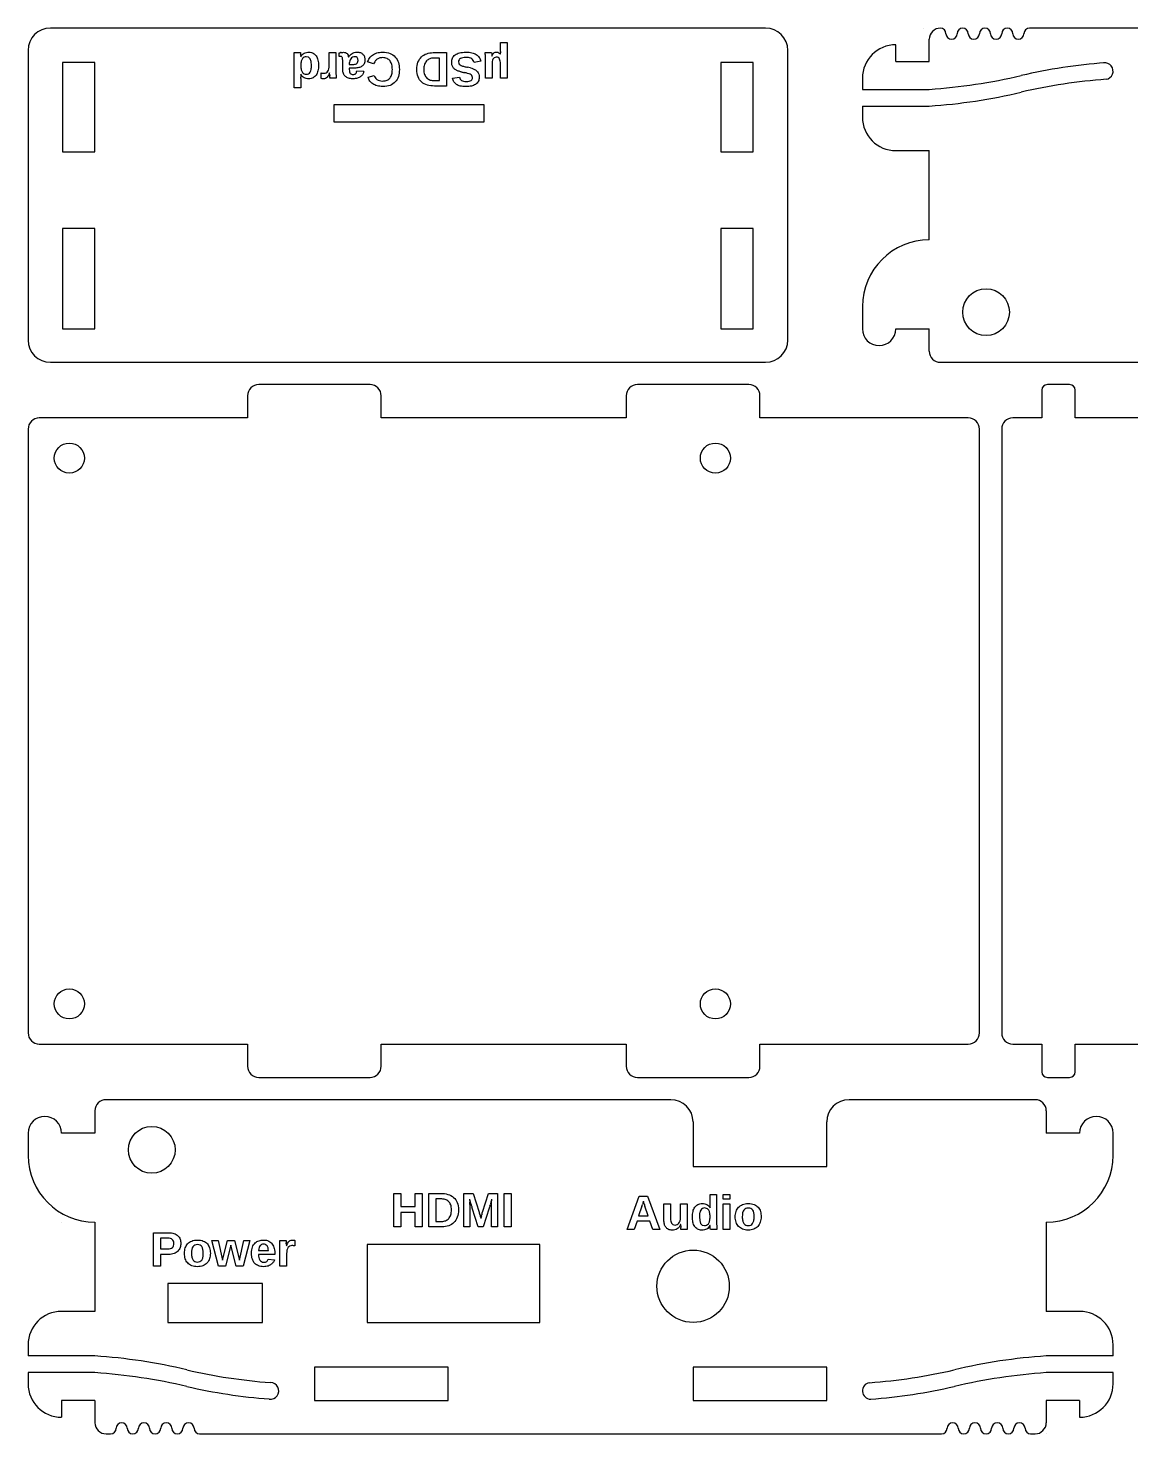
# Model space of a CAD drawing. Header units: millimetres. Extents: x 0 to 173, y 0 to 126.
# Drawn here: x 0 to 99, y 0 to 126.2 of the extents above; entities that cross this region are included whole.
import ezdxf

# ---------------------------------------------------------------- set-up
doc = ezdxf.new("R2010")
doc.units = ezdxf.units.MM
doc.layers.add('connector cutout', color=1, linetype='Continuous')
doc.layers.add('text', color=2, linetype='Continuous')

msp = doc.modelspace()

# ---------------------------------------------------------------- linework, layer by layer
at = {"lineweight": -3}
for p, q in [((66.2, 126.2), (2, 126.2)), ((80.4, 126.2), (80.4, 126.2)), ((80.9, 123.2), (80.9, 125.2)), ((157.3, 126.2), (89.9, 126.2)), ((0, 124.2), (0, 98.2)), ((68.2, 98.2), (68.2, 124.2)), ((77.9, 123.2), (77.9, 124.7)), ((6, 123.1), (3.1, 123.1)), ((3.1, 123.1), (3.1, 115.1)), ((6, 115.1), (6, 123.1)), ((65.1, 123.1), (62.2, 123.1)), ((62.2, 123.1), (62.2, 115.1)), ((65.1, 115.1), (65.1, 123.1)), ((77.9, 123.2), (80.9, 123.2)), ((74.9, 121.7), (74.9, 120.7)), ((74.9, 120.7), (80.9, 120.7)), ((74.9, 119.2), (80.9, 119.2)), ((74.9, 119.2), (74.9, 118.2)), ((3.1, 115.1), (6, 115.1)), ((62.2, 115.1), (65.1, 115.1)), ((77.9, 115.2), (80.9, 115.2)), ((80.9, 107.2), (80.9, 115.2)), ((6, 108.2), (3.1, 108.2)), ((3.1, 108.2), (3.1, 99.2)), ((6, 99.2), (6, 108.2)), ((65.1, 108.2), (62.2, 108.2)), ((62.2, 108.2), (62.2, 99.2)), ((65.1, 99.2), (65.1, 108.2)), ((74.9, 101.2), (74.9, 99.2)), ((3.1, 99.2), (6, 99.2)), ((62.2, 99.2), (65.1, 99.2)), ((77.9, 99.2), (77.9, 99.2)), ((77.9, 99.2), (80.9, 99.2)), ((80.9, 97.2), (80.9, 99.2)), ((2, 96.2), (66.2, 96.2)), ((81.9, 96.2), (132.6, 96.2)), ((30.7, 94.2), (20.7, 94.2)), ((64.7, 94.2), (54.7, 94.2)), ((19.7, 93.2), (19.7, 91.2)), ((31.7, 91.2), (31.7, 93.2)), ((53.7, 93.2), (53.7, 91.2)), ((65.7, 91.2), (65.7, 93.2)), ((19.7, 91.2), (1, 91.2)), ((53.7, 91.2), (31.7, 91.2)), ((84.4, 91.2), (65.7, 91.2)), ((91, 91.2), (88.4, 91.2)), ((141.1, 91.2), (94, 91.2)), ((0, 90.2), (0, 36)), ((85.4, 36), (85.4, 90.2)), ((87.4, 90.2), (87.4, 36)), ((1, 35), (19.7, 35)), ((19.7, 35), (19.7, 33)), ((31.7, 35), (53.7, 35)), ((31.7, 33), (31.7, 35)), ((53.7, 35), (53.7, 33)), ((65.7, 35), (84.4, 35)), ((65.7, 33), (65.7, 35)), ((88.4, 35), (91, 35)), ((94, 35), (141.1, 35)), ((20.7, 32), (30.7, 32)), ((54.7, 32), (64.7, 32)), ((57.7, 30), (7, 30)), ((90.4, 30), (73.7, 30)), ((6, 29), (6, 27)), ((59.7, 28), (59.7, 24)), ((71.7, 24), (71.7, 28)), ((91.4, 29), (91.4, 27)), ((0, 27), (0, 25)), ((3, 27), (3, 27)), ((6, 27), (3, 27)), ((94.4, 27), (91.4, 27)), ((94.4, 27), (94.4, 27)), ((97.4, 25), (97.4, 27)), ((59.7, 24), (71.7, 24)), ((3, 19), (3, 19)), ((6, 19), (6, 11)), ((91.4, 19), (91.4, 11)), ((6, 11), (3, 11)), ((94.4, 11), (91.4, 11)), ((0, 8), (0, 7)), ((97.4, 7), (97.4, 8)), ((6, 7), (0, 7)), ((97.4, 7), (91.4, 7)), ((6, 5.5), (0, 5.5)), ((0, 5.5), (0, 4.5)), ((37.7, 6), (25.7, 6)), ((25.7, 6), (25.7, 3)), ((37.7, 3), (37.7, 6)), ((71.7, 6), (59.7, 6)), ((59.7, 6), (59.7, 3)), ((71.7, 3), (71.7, 6)), ((97.4, 5.5), (91.4, 5.5)), ((97.4, 4.5), (97.4, 5.5)), ((3, 3), (3, 3)), ((3, 3), (3, 1.5)), ((6, 3), (3, 3)), ((6, 3), (6, 1)), ((25.7, 3), (37.7, 3)), ((59.7, 3), (71.7, 3)), ((94.4, 3), (91.4, 3)), ((91.4, 3), (91.4, 1)), ((94.4, 3), (94.4, 1.5)), ((7, 0), (7.4, 0)), ((15.4, 0), (82, 0)), ((90, 0), (90.4, 0)), ((91.4, 0), (91.4, 0))]:
    msp.add_line(p, q, dxfattribs=at)
for p, q in [((91, 93.7), (91, 91.2)), ((93.5, 94.2), (91.5, 94.2)), ((94, 91.2), (94, 93.7)), ((94, 91.2), (94, 91.2)), ((91, 35), (91, 32.5)), ((94, 35), (94, 35)), ((94, 32.5), (94, 35)), ((91.5, 32), (93.5, 32))]:
    msp.add_line(p, q)
for centre in [(86, 100.7), (11.1, 25.5)]:
    msp.add_circle(centre, 2.1)
for centre, radius, start, end in [((2, 124.2), 2, 90, 180), ((66.2, 124.2), 2, 0, 90), ((81.9, 125.2), 1, 90, 180), ((77.9, 121.7), 3, 90, 180), ((100.32, 73.21), 50, 94.1979, 102.9071), ((96.66, 122.34), 0.742, 278.5192, 98.5221), ((77.56, 170.59), 50, 273.8292, 283.4021), ((100.43, 71.74), 50, 94.1965, 103.0348), ((77.56, 169.09), 50, 273.8292, 283.4021), ((77.9, 118.2), 3, 180, 270), ((2, 98.2), 2, 180, 270), ((66.2, 98.2), 2, 270, 0), ((81.9, 97.2), 1, 180, 270), ((20.7, 93.2), 1, 90, 180), ((30.7, 93.2), 1, 0, 90), ((54.7, 93.2), 1, 90, 180), ((64.7, 93.2), 1, 0, 90), ((1, 90.2), 1, 90, 180), ((84.4, 90.2), 1, 0, 90), ((88.4, 90.2), 1, 90, 180), ((1, 36), 1, 180, 270), ((84.4, 36), 1, 270, 0), ((88.4, 36), 1, 180, 270), ((20.7, 33), 1, 180, 270), ((30.7, 33), 1, 270, 0), ((54.7, 33), 1, 180, 270), ((64.7, 33), 1, 270, 0), ((7, 29), 1, 90, 180), ((90.4, 29), 1, 0, 90), ((95.9, 27), 1.5, 0, 180), ((91.4, 25), 6, 270, 0), ((3, 8), 3, 90, 180), ((94.4, 8), 3, 0, 90), ((2.66, -42.89), 50, 76.5979, 86.1708), ((94.74, -42.89), 50, 93.8292, 103.4021), ((2.66, -44.39), 50, 76.5979, 86.1708), ((25.53, 54.46), 50, 256.9645, 265.6752), ((71.87, 54.46), 50, 274.1965, 283.0348), ((94.74, -44.39), 50, 93.8292, 103.4021), ((3, 4.5), 3, 180, 270), ((25.42, 52.99), 50, 257.0936, 265.6751), ((21.76, 3.86), 0.742, 261.3844, 90.0951), ((75.64, 3.86), 0.742, 98.5192, 270), ((71.98, 52.99), 50, 274.1979, 282.9071), ((94.4, 4.5), 3, 270, 0), ((7, 1), 1, 180, 270), ((90.4, 1), 1, 270, 0)]:
    msp.add_arc(centre, radius, start, end, dxfattribs=at)
for centre, radius, start, end in [((81.9, 125.7), 0.5, 0, 90), ((82.9, 125.7), 0.5, 180, 0), ((83.9, 125.7), 0.5, 0, 180), ((84.9, 125.7), 0.5, 180, 0), ((85.9, 125.7), 0.5, 0, 180), ((86.9, 125.7), 0.5, 180, 0), ((87.9, 125.7), 0.5, 0, 180), ((88.9, 125.7), 0.5, 180, 0), ((89.9, 125.7), 0.5, 90, 180), ((80.9, 101.2), 6, 90, 180), ((76.4, 99.2), 1.5, 180, 0), ((91.5, 93.7), 0.5, 90, 180), ((93.5, 93.7), 0.5, 0, 90), ((91.5, 32.5), 0.5, 180, 270), ((93.5, 32.5), 0.5, 270, 0), ((57.7, 28), 2, 0, 90), ((73.7, 28), 2, 90, 180), ((1.5, 27), 1.5, 0, 180), ((6, 25), 6, 180, 270), ((7.4, 0.5), 0.5, 270, 0), ((8.4, 0.5), 0.5, 0, 180), ((9.4, 0.5), 0.5, 180, 0), ((10.4, 0.5), 0.5, 0, 180), ((11.4, 0.5), 0.5, 180, 0), ((12.4, 0.5), 0.5, 0, 180), ((13.4, 0.5), 0.5, 180, 0), ((14.4, 0.5), 0.5, 0, 180), ((15.4, 0.5), 0.5, 180, 270), ((82, 0.5), 0.5, 270, 0), ((83, 0.5), 0.5, 0, 180), ((84, 0.5), 0.5, 180, 0), ((85, 0.5), 0.5, 0, 180), ((86, 0.5), 0.5, 180, 0), ((87, 0.5), 0.5, 0, 180), ((88, 0.5), 0.5, 180, 0), ((89, 0.5), 0.5, 0, 180), ((90, 0.5), 0.5, 180, 270)]:
    msp.add_arc(centre, radius, start, end)
at = {"layer": 'connector cutout'}
for p, q in [((40.95, 119.3), (27.45, 119.3)), ((27.45, 119.3), (27.45, 117.8)), ((40.95, 117.8), (40.95, 119.3)), ((27.45, 117.8), (40.95, 117.8)), ((45.95, 17), (30.45, 17)), ((30.45, 17), (30.45, 10)), ((45.95, 10), (45.95, 17)), ((21.05, 13.5), (12.55, 13.5)), ((12.55, 13.5), (12.55, 10)), ((21.05, 10), (21.05, 13.5)), ((12.55, 10), (21.05, 10)), ((30.45, 10), (45.95, 10))]:
    msp.add_line(p, q, dxfattribs=at)
for centre, radius in [((3.7, 87.6), 1.35), ((61.7, 87.6), 1.35), ((3.7, 38.6), 1.35), ((61.7, 38.6), 1.35), ((59.7, 13.25), 3.25)]:
    msp.add_circle(centre, radius, dxfattribs=at)
at = {"layer": 'text'}
for p, q in [((23.87, 124), (24.45, 124)), ((27.04, 122.87), (27.04, 124)), ((27.04, 124), (27.64, 124)), ((27.64, 124), (27.64, 122.24)), ((27.91, 123.65), (27.91, 123.97)), ((36.35, 124), (37.56, 124)), ((37.56, 124), (37.56, 121)), ((41.03, 124), (41.61, 124)), ((41.63, 123.69), (41.64, 123.69)), ((42.4, 124.1), (42.4, 124.91)), ((42.4, 124.91), (43, 124.91)), ((42.4, 123.85), (42.41, 123.85)), ((43, 124.91), (43, 121.7)), ((23.89, 120.84), (23.89, 123.5)), ((24.48, 123.63), (24.49, 123.63)), ((28.24, 122.48), (28.24, 123.32)), ((28.76, 123.59), (28.77, 123.59)), ((28.83, 123.05), (28.83, 122.93)), ((28.83, 122.93), (29.14, 122.94)), ((29.33, 122.61), (28.83, 122.6)), ((28.83, 122.6), (28.83, 122.49)), ((31.02, 122.98), (30.48, 123.18)), ((36.94, 123.51), (36.4, 123.51)), ((36.94, 121.49), (36.94, 123.51)), ((40.64, 123.22), (40.03, 123.12)), ((41.05, 121.7), (41.05, 123.48)), ((41.65, 122.93), (41.65, 121.7)), ((42.4, 121.7), (42.4, 122.98)), ((24.49, 122.06), (24.48, 122.06)), ((24.49, 121.68), (24.49, 120.84)), ((26.32, 121.68), (26.32, 122.18)), ((27.06, 122.19), (27.05, 122.19)), ((27.66, 121.7), (27.09, 121.7)), ((29.51, 122.37), (30.14, 122.34)), ((30.52, 121.79), (31.07, 121.94)), ((36.49, 121.49), (36.94, 121.49)), ((38.11, 121.71), (38.72, 121.79)), ((41.65, 121.7), (41.05, 121.7)), ((43, 121.7), (42.4, 121.7)), ((24.49, 120.84), (23.89, 120.84)), ((37.56, 121), (36.48, 121)), ((32.83, 18.59), (32.83, 21.59)), ((32.83, 21.59), (33.45, 21.59)), ((33.45, 21.59), (33.45, 20.4)), ((34.76, 20.4), (34.76, 21.59)), ((34.76, 21.59), (35.39, 21.59)), ((35.39, 21.59), (35.39, 18.59)), ((35.97, 18.59), (35.97, 21.59)), ((35.97, 21.59), (37.05, 21.59)), ((39.11, 18.59), (39.11, 21.59)), ((39.11, 21.59), (39.95, 21.59)), ((39.95, 21.59), (40.48, 19.91)), ((40.79, 19.9), (41.32, 21.59)), ((41.32, 21.59), (42.15, 21.59)), ((42.15, 21.59), (42.15, 18.59)), ((42.74, 18.59), (42.74, 21.59)), ((42.74, 21.59), (43.36, 21.59)), ((43.36, 21.59), (43.36, 18.59)), ((61.22, 20.66), (61.22, 21.5)), ((61.22, 21.5), (61.81, 21.5)), ((61.81, 21.5), (61.81, 18.84)), ((62.41, 21.06), (62.41, 21.5)), ((62.41, 21.5), (63.01, 21.5)), ((63.01, 21.5), (63.01, 21.06)), ((33.45, 20.4), (34.76, 20.4)), ((37.04, 21.1), (36.59, 21.1)), ((36.59, 21.1), (36.59, 19.07)), ((39.66, 20.41), (39.66, 18.59)), ((40.41, 18.59), (39.87, 20.26)), ((41.39, 20.26), (40.85, 18.59)), ((41.6, 18.59), (41.6, 20.41)), ((53.78, 18.34), (54.87, 21.34)), ((55.11, 20.44), (54.81, 19.58)), ((54.87, 21.34), (55.61, 21.34)), ((55.67, 19.58), (55.38, 20.44)), ((55.61, 21.34), (56.7, 18.34)), ((57.08, 19.18), (57.08, 20.64)), ((57.08, 20.64), (57.67, 20.64)), ((57.67, 20.64), (57.67, 19.35)), ((58.57, 19.41), (58.57, 20.64)), ((58.57, 20.64), (59.17, 20.64)), ((59.17, 20.64), (59.17, 18.85)), ((61.22, 20.28), (61.22, 20.28)), ((63.01, 21.06), (62.41, 21.06)), ((62.41, 18.34), (62.41, 20.64)), ((62.41, 20.64), (63.01, 20.64)), ((63.01, 20.64), (63.01, 18.34)), ((34.76, 19.88), (33.45, 19.88)), ((33.45, 19.88), (33.45, 18.59)), ((34.76, 18.59), (34.76, 19.88)), ((36.59, 19.07), (37.13, 19.07)), ((54.67, 19.1), (54.4, 18.34)), ((55.81, 19.1), (54.67, 19.1)), ((54.81, 19.58), (55.67, 19.58)), ((56.08, 18.34), (55.81, 19.1)), ((11.25, 15.06), (11.25, 18.06)), ((11.25, 18.06), (12.59, 18.06)), ((33.45, 18.59), (32.83, 18.59)), ((35.39, 18.59), (34.76, 18.59)), ((37.18, 18.59), (35.97, 18.59)), ((39.66, 18.59), (39.11, 18.59)), ((40.85, 18.59), (40.41, 18.59)), ((42.15, 18.59), (41.6, 18.59)), ((43.36, 18.59), (42.74, 18.59)), ((54.4, 18.34), (53.78, 18.34)), ((56.7, 18.34), (56.08, 18.34)), ((58.59, 18.79), (58.58, 18.79)), ((59.18, 18.34), (58.61, 18.34)), ((61.22, 18.71), (61.21, 18.71)), ((61.83, 18.34), (61.25, 18.34)), ((63.01, 18.34), (62.41, 18.34)), ((12.52, 17.57), (11.87, 17.57)), ((11.87, 17.57), (11.87, 16.6)), ((11.87, 16.6), (12.54, 16.6)), ((17.1, 15.06), (16.5, 17.36)), ((16.5, 17.36), (17.06, 17.36)), ((17.06, 17.36), (17.44, 15.6)), ((17.44, 15.6), (17.89, 17.36)), ((18.21, 16.93), (17.73, 15.06)), ((17.89, 17.36), (18.53, 17.36)), ((18.68, 15.06), (18.21, 16.93)), ((18.53, 17.36), (18.97, 15.6)), ((18.97, 15.6), (19.36, 17.36)), ((19.91, 17.36), (19.31, 15.06)), ((19.36, 17.36), (19.91, 17.36)), ((20.69, 16.47), (21.58, 16.47)), ((22.59, 17.36), (23.16, 17.36)), ((22.61, 15.06), (22.61, 16.82)), ((23.19, 16.87), (23.2, 16.87)), ((23.93, 17.37), (23.93, 16.87)), ((12.62, 16.11), (11.87, 16.11)), ((11.87, 16.11), (11.87, 15.06)), ((22.16, 16.09), (20.68, 16.09)), ((21.56, 15.69), (22.12, 15.64)), ((22.16, 16.11), (22.16, 16.09)), ((23.21, 16.19), (23.21, 15.06)), ((11.87, 15.06), (11.25, 15.06)), ((17.73, 15.06), (17.1, 15.06)), ((19.31, 15.06), (18.68, 15.06)), ((23.21, 15.06), (22.61, 15.06))]:
    msp.add_line(p, q, dxfattribs=at)
for centre, radius, start, end in [((21.56, 123.56), 2.92, 3.2884, 5.509), ((24.2, 139.46), 15.93, 283.4983, 283.8521), ((28.23, 123.09), 0.927, 98.5294, 103.8919), ((49.18, 124.1), 6.77, 179.9947, 180.9953), ((35.96, 107.64), 15.45, 75.9628, 76.9375), ((29.66, 123.48), 11.39, 0.0146, 0.7676), ((30.73, 121.9), 6.24, 180.0193, 181.0368), ((18.25, 121.68), 6.23, 0.0206, 1.0379), ((26.8, 124.35), 2.22, 257.5268, 260.5807), ((36.11, 122.45), 9.05, 182.3985, 183.3362), ((47.41, 123.1), 20.38, 183.3164, 183.7036), ((41.8, 134.5), 12.57, 256.5921, 257.8947), ((78.87, 23), 39.28, 182.8355, 183.1901), ((-100.65, 15.21), 140.42, 2.2005, 2.2883), ((30.26, 17.94), 9.87, 15.6779, 16.4761), ((85.81, 33.54), 47.83, 195.6874, 195.8518), ((115.35, 41.93), 78.53, 195.8515, 195.942), ((-4.55, 33.54), 47.83, 344.1482, 344.3126), ((627.39, -135.63), 606.37, 165.02444, 165.05568), ((45.93, 23.58), 9.7, 341.0973, 342.0328), ((64.55, 23.58), 9.7, 197.9672, 198.9027), ((124.79, -3.14), 87.11, 164.8935, 165.0386), ((31.6, 22.14), 9.44, 344.1459, 344.7236), ((48.63, 17.49), 8.2, 164.0616, 164.7252), ((96.75, 20.4), 38.2, 182.5832, 182.7877), ((14.14, 16.61), 9.05, 2.3985, 3.3362), ((23.45, 14.7), 2.22, 77.5268, 80.5807)]:
    msp.add_arc(centre, radius, start, end, dxfattribs=at)
for points in [[(23.88, 123.8), (23.88, 123.88), (23.87, 123.95), (23.87, 124)], [(23.89, 123.5), (23.89, 123.61), (23.89, 123.71), (23.88, 123.8)], [(24.45, 124), (24.45, 123.99), (24.46, 123.97), (24.46, 123.94)], [(24.46, 123.94), (24.46, 123.91), (24.47, 123.88), (24.47, 123.84)], [(24.48, 123.73), (24.48, 123.69), (24.48, 123.66), (24.48, 123.63)], [(24.49, 123.63), (24.56, 123.77), (24.66, 123.88), (24.78, 123.95)], [(24.78, 123.95), (24.91, 124.01), (25.05, 124.04), (25.23, 124.04)], [(25.23, 124.04), (25.37, 124.04), (25.5, 124.01), (25.6, 123.95)], [(25.6, 123.95), (25.71, 123.89), (25.8, 123.81), (25.86, 123.7)], [(25.86, 123.7), (25.93, 123.6), (25.98, 123.47), (26.02, 123.33)], [(28.1, 124.01), (28.12, 124.01), (28.15, 124.02), (28.19, 124.02)], [(28.19, 124.02), (28.22, 124.02), (28.26, 124.03), (28.3, 124.03)], [(28.3, 124.03), (28.45, 124.03), (28.56, 123.99), (28.63, 123.91)], [(28.63, 123.91), (28.7, 123.84), (28.75, 123.73), (28.76, 123.59)], [(28.77, 123.59), (28.85, 123.73), (28.95, 123.84), (29.08, 123.92)], [(29.08, 123.92), (29.2, 124), (29.35, 124.04), (29.53, 124.04)], [(29.53, 124.04), (29.64, 124.04), (29.74, 124.03), (29.83, 124)], [(29.83, 124), (29.91, 123.97), (29.99, 123.92), (30.05, 123.86)], [(30.05, 123.86), (30.11, 123.8), (30.16, 123.73), (30.19, 123.64)], [(30.65, 123.5), (30.72, 123.61), (30.81, 123.7), (30.92, 123.78)], [(30.92, 123.78), (31.02, 123.86), (31.15, 123.92), (31.3, 123.97)], [(31.3, 123.97), (31.44, 124.02), (31.62, 124.04), (31.81, 124.04)], [(31.81, 124.04), (32.07, 124.04), (32.3, 124), (32.49, 123.93)], [(32.49, 123.93), (32.68, 123.85), (32.84, 123.74), (32.96, 123.6)], [(35.31, 123.61), (35.44, 123.74), (35.6, 123.84), (35.78, 123.9)], [(35.78, 123.9), (35.95, 123.97), (36.15, 124), (36.35, 124)], [(38.1, 123.51), (38.15, 123.62), (38.23, 123.71), (38.33, 123.79)], [(38.33, 123.79), (38.44, 123.87), (38.57, 123.93), (38.73, 123.98)], [(38.73, 123.98), (38.9, 124.02), (39.09, 124.04), (39.31, 124.04)], [(39.31, 124.04), (39.51, 124.04), (39.69, 124.02), (39.84, 123.99)], [(39.84, 123.99), (39.99, 123.95), (40.12, 123.9), (40.23, 123.83)], [(40.23, 123.83), (40.34, 123.76), (40.43, 123.68), (40.5, 123.57)], [(41.04, 123.91), (41.04, 123.95), (41.04, 123.98), (41.03, 124)], [(41.05, 123.78), (41.04, 123.83), (41.04, 123.87), (41.04, 123.91)], [(41.05, 123.63), (41.05, 123.69), (41.05, 123.74), (41.05, 123.78)], [(41.61, 124), (41.61, 123.97), (41.62, 123.92), (41.62, 123.87)], [(41.62, 123.87), (41.63, 123.81), (41.63, 123.75), (41.63, 123.69)], [(41.64, 123.69), (41.67, 123.76), (41.69, 123.82), (41.73, 123.87)], [(41.73, 123.87), (41.76, 123.91), (41.79, 123.95), (41.82, 123.97)], [(41.82, 123.97), (41.86, 124), (41.9, 124.02), (41.94, 124.03)], [(41.94, 124.03), (41.98, 124.04), (42.02, 124.04), (42.07, 124.04)], [(42.07, 124.04), (42.14, 124.04), (42.21, 124.03), (42.27, 123.99)], [(42.27, 123.99), (42.32, 123.96), (42.37, 123.91), (42.4, 123.85)], [(42.41, 123.85), (42.41, 123.9), (42.4, 123.94), (42.4, 123.98)], [(24.52, 123.22), (24.49, 123.12), (24.48, 122.99), (24.48, 122.84)], [(24.48, 122.84), (24.48, 122.68), (24.49, 122.56), (24.52, 122.46)], [(24.63, 123.47), (24.59, 123.4), (24.55, 123.32), (24.52, 123.22)], [(24.52, 122.46), (24.55, 122.36), (24.59, 122.28), (24.63, 122.22)], [(24.79, 123.6), (24.73, 123.57), (24.68, 123.53), (24.63, 123.47)], [(24.97, 123.63), (24.91, 123.63), (24.85, 123.62), (24.79, 123.6)], [(25.44, 122.85), (25.44, 123.37), (25.29, 123.63), (24.97, 123.63)], [(25.32, 122.25), (25.36, 122.31), (25.39, 122.39), (25.41, 122.49)], [(25.41, 122.49), (25.43, 122.59), (25.44, 122.71), (25.44, 122.85)], [(26.02, 123.33), (26.05, 123.18), (26.07, 123.02), (26.07, 122.85)], [(26.07, 122.85), (26.07, 122.68), (26.05, 122.52), (26.02, 122.37)], [(26.92, 122.33), (27, 122.45), (27.04, 122.63), (27.04, 122.87)], [(28.05, 123.66), (28, 123.66), (27.96, 123.65), (27.91, 123.65)], [(28.14, 123.64), (28.12, 123.65), (28.09, 123.66), (28.05, 123.66)], [(28.2, 123.57), (28.19, 123.6), (28.17, 123.62), (28.14, 123.64)], [(28.23, 123.46), (28.22, 123.51), (28.21, 123.54), (28.2, 123.57)], [(28.24, 123.32), (28.24, 123.37), (28.23, 123.42), (28.23, 123.46)], [(28.3, 122.12), (28.26, 122.23), (28.24, 122.34), (28.24, 122.48)], [(28.87, 123.26), (28.85, 123.19), (28.83, 123.12), (28.83, 123.05)], [(28.83, 122.49), (28.83, 122.4), (28.84, 122.33), (28.86, 122.28)], [(28.97, 123.45), (28.93, 123.39), (28.89, 123.33), (28.87, 123.26)], [(29.13, 123.58), (29.07, 123.54), (29.02, 123.5), (28.97, 123.45)], [(29.34, 123.63), (29.26, 123.63), (29.19, 123.61), (29.13, 123.58)], [(29.14, 122.94), (29.2, 122.94), (29.27, 122.95), (29.32, 122.95)], [(29.32, 122.95), (29.38, 122.96), (29.43, 122.98), (29.47, 123)], [(29.68, 122.65), (29.57, 122.63), (29.46, 122.61), (29.33, 122.61)], [(29.54, 123.55), (29.49, 123.6), (29.42, 123.63), (29.34, 123.63)], [(29.47, 123), (29.52, 123.03), (29.55, 123.06), (29.58, 123.11)], [(29.62, 123.3), (29.62, 123.41), (29.59, 123.49), (29.54, 123.55)], [(29.58, 123.11), (29.6, 123.16), (29.62, 123.22), (29.62, 123.3)], [(29.97, 122.78), (29.89, 122.72), (29.79, 122.68), (29.68, 122.65)], [(30.17, 123), (30.12, 122.91), (30.06, 122.84), (29.97, 122.78)], [(30.24, 123.35), (30.24, 123.21), (30.22, 123.1), (30.17, 123)], [(30.19, 123.64), (30.22, 123.56), (30.24, 123.46), (30.24, 123.35)], [(30.48, 123.18), (30.52, 123.29), (30.58, 123.4), (30.65, 123.5)], [(31.13, 123.18), (31.09, 123.12), (31.05, 123.05), (31.02, 122.98)], [(31.28, 123.37), (31.22, 123.31), (31.17, 123.25), (31.13, 123.18)], [(31.51, 123.5), (31.42, 123.47), (31.35, 123.42), (31.28, 123.37)], [(31.81, 123.55), (31.7, 123.55), (31.59, 123.53), (31.51, 123.5)], [(32.22, 123.47), (32.1, 123.52), (31.97, 123.55), (31.81, 123.55)], [(32.49, 123.25), (32.42, 123.34), (32.33, 123.42), (32.22, 123.47)], [(32.65, 122.92), (32.61, 123.04), (32.56, 123.16), (32.49, 123.25)], [(32.7, 122.49), (32.7, 122.64), (32.68, 122.79), (32.65, 122.92)], [(32.65, 122.06), (32.68, 122.19), (32.7, 122.33), (32.7, 122.49)], [(32.96, 123.6), (33.09, 123.46), (33.18, 123.3), (33.24, 123.11)], [(33.24, 123.11), (33.3, 122.92), (33.33, 122.71), (33.33, 122.49)], [(33.33, 122.49), (33.33, 122.25), (33.3, 122.04), (33.24, 121.85)], [(34.89, 122.48), (34.89, 122.73), (34.93, 122.95), (35, 123.14)], [(35.01, 121.82), (34.93, 122), (34.89, 122.22), (34.89, 122.48)], [(35, 123.14), (35.08, 123.33), (35.18, 123.48), (35.31, 123.61)], [(35.59, 122.93), (35.55, 122.8), (35.52, 122.65), (35.52, 122.48)], [(35.52, 122.48), (35.52, 122.3), (35.55, 122.15), (35.59, 122.03)], [(35.77, 123.25), (35.7, 123.16), (35.63, 123.06), (35.59, 122.93)], [(36.05, 123.45), (35.95, 123.4), (35.85, 123.34), (35.77, 123.25)], [(36.4, 123.51), (36.28, 123.51), (36.16, 123.49), (36.05, 123.45)], [(38.03, 123.14), (38.03, 123.27), (38.05, 123.4), (38.1, 123.51)], [(38.07, 122.83), (38.04, 122.92), (38.03, 123.02), (38.03, 123.14)], [(38.2, 122.61), (38.15, 122.67), (38.1, 122.75), (38.07, 122.83)], [(38.39, 122.46), (38.32, 122.5), (38.25, 122.55), (38.2, 122.61)], [(38.62, 122.35), (38.54, 122.38), (38.46, 122.41), (38.39, 122.46)], [(38.81, 123.47), (38.7, 123.41), (38.64, 123.31), (38.64, 123.17)], [(38.64, 123.17), (38.64, 123.09), (38.66, 123.02), (38.71, 122.97)], [(38.71, 122.97), (38.75, 122.92), (38.81, 122.87), (38.89, 122.84)], [(39.3, 123.57), (39.08, 123.57), (38.92, 123.54), (38.81, 123.47)], [(38.89, 122.84), (38.96, 122.81), (39.05, 122.78), (39.15, 122.75)], [(39.15, 122.75), (39.25, 122.73), (39.35, 122.71), (39.46, 122.69)], [(39.61, 123.54), (39.52, 123.56), (39.42, 123.57), (39.3, 123.57)], [(39.82, 123.45), (39.77, 123.49), (39.7, 123.52), (39.61, 123.54)], [(39.71, 122.63), (39.8, 122.61), (39.88, 122.58), (39.95, 122.55)], [(39.96, 123.3), (39.93, 123.36), (39.88, 123.4), (39.82, 123.45)], [(39.95, 122.55), (40.03, 122.52), (40.1, 122.48), (40.17, 122.44)], [(40.03, 123.12), (40.02, 123.19), (39.99, 123.25), (39.96, 123.3)], [(40.17, 122.44), (40.24, 122.4), (40.3, 122.35), (40.34, 122.29)], [(40.5, 123.57), (40.56, 123.47), (40.61, 123.35), (40.64, 123.22)], [(41.67, 123.2), (41.66, 123.12), (41.65, 123.03), (41.65, 122.93)], [(41.73, 123.41), (41.7, 123.35), (41.68, 123.28), (41.67, 123.2)], [(41.85, 123.54), (41.8, 123.51), (41.76, 123.46), (41.73, 123.41)], [(42.03, 123.59), (41.96, 123.59), (41.9, 123.57), (41.85, 123.54)], [(42.21, 123.55), (42.16, 123.57), (42.1, 123.59), (42.03, 123.59)], [(42.32, 123.42), (42.3, 123.48), (42.26, 123.52), (42.21, 123.55)], [(42.38, 123.23), (42.37, 123.3), (42.35, 123.37), (42.32, 123.42)], [(42.4, 122.98), (42.4, 123.08), (42.4, 123.16), (42.38, 123.23)], [(24.48, 122.06), (24.48, 122.05), (24.48, 122.03), (24.48, 122)], [(24.48, 122), (24.48, 121.97), (24.48, 121.94), (24.48, 121.9)], [(24.61, 121.87), (24.56, 121.93), (24.52, 121.99), (24.49, 122.06)], [(24.77, 121.75), (24.71, 121.78), (24.66, 121.82), (24.61, 121.87)], [(24.63, 122.22), (24.68, 122.16), (24.73, 122.12), (24.79, 122.1)], [(24.96, 121.68), (24.9, 121.69), (24.83, 121.72), (24.77, 121.75)], [(24.79, 122.1), (24.85, 122.07), (24.91, 122.06), (24.97, 122.06)], [(25.18, 121.65), (25.11, 121.65), (25.03, 121.66), (24.96, 121.68)], [(24.97, 122.06), (25.05, 122.06), (25.11, 122.08), (25.17, 122.11)], [(25.17, 122.11), (25.23, 122.13), (25.28, 122.18), (25.32, 122.25)], [(25.58, 121.74), (25.47, 121.68), (25.34, 121.65), (25.18, 121.65)], [(25.86, 121.99), (25.78, 121.89), (25.69, 121.8), (25.58, 121.74)], [(26.02, 122.37), (25.98, 122.22), (25.93, 122.1), (25.86, 121.99)], [(26.4, 121.66), (26.36, 121.67), (26.33, 121.67), (26.32, 121.68)], [(26.5, 121.65), (26.47, 121.65), (26.43, 121.65), (26.4, 121.66)], [(26.43, 122.16), (26.47, 122.15), (26.52, 122.15), (26.57, 122.15)], [(26.71, 121.69), (26.66, 121.66), (26.59, 121.65), (26.5, 121.65)], [(26.57, 122.15), (26.72, 122.15), (26.84, 122.21), (26.92, 122.33)], [(26.86, 121.8), (26.82, 121.75), (26.77, 121.71), (26.71, 121.69)], [(26.96, 121.96), (26.93, 121.9), (26.9, 121.84), (26.86, 121.8)], [(27.05, 122.19), (27.02, 122.1), (26.99, 122.03), (26.96, 121.96)], [(27.06, 122.07), (27.06, 122.12), (27.06, 122.16), (27.06, 122.19)], [(27.09, 121.7), (27.09, 121.71), (27.08, 121.74), (27.08, 121.78)], [(27.64, 122.24), (27.64, 122.19), (27.64, 122.13), (27.64, 122.08)], [(27.64, 122.08), (27.64, 122.02), (27.65, 121.97), (27.65, 121.92)], [(27.65, 121.92), (27.65, 121.87), (27.65, 121.82), (27.65, 121.78)], [(27.65, 121.78), (27.65, 121.74), (27.66, 121.71), (27.66, 121.7)], [(28.48, 121.87), (28.4, 121.94), (28.34, 122.02), (28.3, 122.12)], [(28.76, 121.71), (28.65, 121.74), (28.55, 121.8), (28.48, 121.87)], [(29.15, 121.65), (29, 121.65), (28.87, 121.67), (28.76, 121.71)], [(28.86, 122.28), (28.87, 122.22), (28.89, 122.17), (28.92, 122.14)], [(28.92, 122.14), (28.95, 122.1), (28.99, 122.08), (29.03, 122.06)], [(29.03, 122.06), (29.07, 122.05), (29.12, 122.04), (29.17, 122.04)], [(29.56, 121.7), (29.44, 121.67), (29.3, 121.65), (29.15, 121.65)], [(29.17, 122.04), (29.22, 122.04), (29.26, 122.05), (29.3, 122.06)], [(29.3, 122.06), (29.34, 122.07), (29.38, 122.08), (29.4, 122.11)], [(29.4, 122.11), (29.43, 122.13), (29.46, 122.17), (29.47, 122.21)], [(29.47, 122.21), (29.49, 122.25), (29.5, 122.3), (29.51, 122.37)], [(29.85, 121.85), (29.77, 121.78), (29.67, 121.74), (29.56, 121.7)], [(30.04, 122.06), (30, 121.98), (29.93, 121.91), (29.85, 121.85)], [(30.14, 122.34), (30.12, 122.24), (30.09, 122.14), (30.04, 122.06)], [(30.68, 121.45), (30.61, 121.56), (30.55, 121.67), (30.52, 121.79)], [(30.95, 121.19), (30.84, 121.26), (30.75, 121.35), (30.68, 121.45)], [(31.33, 121.02), (31.18, 121.06), (31.05, 121.12), (30.95, 121.19)], [(31.07, 121.94), (31.09, 121.88), (31.12, 121.82), (31.16, 121.76)], [(31.16, 121.76), (31.2, 121.7), (31.25, 121.65), (31.32, 121.6)], [(31.32, 121.6), (31.38, 121.55), (31.45, 121.52), (31.54, 121.49)], [(31.54, 121.49), (31.62, 121.46), (31.72, 121.45), (31.83, 121.45)], [(31.83, 121.45), (31.98, 121.45), (32.11, 121.47), (32.22, 121.52)], [(32.22, 121.52), (32.33, 121.57), (32.42, 121.64), (32.49, 121.73)], [(32.49, 121.73), (32.56, 121.82), (32.61, 121.93), (32.65, 122.06)], [(32.96, 121.37), (32.84, 121.24), (32.69, 121.13), (32.5, 121.06)], [(33.24, 121.85), (33.18, 121.66), (33.09, 121.5), (32.96, 121.37)], [(35.34, 121.36), (35.19, 121.48), (35.09, 121.63), (35.01, 121.82)], [(35.84, 121.09), (35.64, 121.15), (35.48, 121.23), (35.34, 121.36)], [(35.59, 122.03), (35.64, 121.9), (35.71, 121.8), (35.79, 121.72)], [(35.79, 121.72), (35.88, 121.64), (35.98, 121.58), (36.1, 121.54)], [(36.1, 121.54), (36.22, 121.5), (36.35, 121.49), (36.49, 121.49)], [(38.23, 121.38), (38.17, 121.47), (38.13, 121.58), (38.11, 121.71)], [(38.45, 121.14), (38.36, 121.2), (38.28, 121.28), (38.23, 121.38)], [(38.89, 122.27), (38.79, 122.29), (38.71, 122.32), (38.62, 122.35)], [(38.72, 121.79), (38.75, 121.66), (38.81, 121.56), (38.91, 121.5)], [(38.91, 121.5), (39, 121.43), (39.14, 121.4), (39.32, 121.4)], [(39.46, 122.14), (39.37, 122.16), (39.27, 122.18), (39.17, 122.21)], [(39.32, 121.4), (39.43, 121.4), (39.52, 121.41), (39.59, 121.43)], [(39.69, 122.06), (39.62, 122.09), (39.55, 122.12), (39.46, 122.14)], [(39.59, 121.43), (39.67, 121.45), (39.73, 121.47), (39.77, 121.51)], [(39.84, 121.94), (39.8, 121.99), (39.75, 122.03), (39.69, 122.06)], [(39.77, 121.51), (39.81, 121.54), (39.84, 121.58), (39.86, 121.62)], [(39.89, 121.76), (39.89, 121.83), (39.87, 121.89), (39.84, 121.94)], [(39.86, 121.62), (39.88, 121.66), (39.89, 121.71), (39.89, 121.76)], [(40.41, 121.41), (40.35, 121.3), (40.27, 121.22), (40.16, 121.15)], [(40.34, 122.29), (40.39, 122.23), (40.43, 122.16), (40.46, 122.08)], [(40.5, 121.79), (40.5, 121.64), (40.47, 121.52), (40.41, 121.41)], [(40.46, 122.08), (40.49, 122), (40.5, 121.9), (40.5, 121.79)], [(31.84, 120.96), (31.65, 120.96), (31.47, 120.98), (31.33, 121.02)], [(32.5, 121.06), (32.31, 120.99), (32.09, 120.96), (31.84, 120.96)], [(36.48, 121), (36.25, 121), (36.03, 121.03), (35.84, 121.09)], [(38.8, 121), (38.66, 121.03), (38.55, 121.08), (38.45, 121.14)], [(39.31, 120.96), (39.11, 120.96), (38.94, 120.97), (38.8, 121)], [(39.79, 121), (39.64, 120.97), (39.48, 120.96), (39.31, 120.96)], [(40.16, 121.15), (40.06, 121.08), (39.93, 121.03), (39.79, 121)], [(37.05, 21.59), (37.28, 21.59), (37.5, 21.56), (37.69, 21.5)], [(37.69, 21.5), (37.89, 21.44), (38.05, 21.35), (38.2, 21.23)], [(37.43, 21.05), (37.31, 21.08), (37.18, 21.1), (37.04, 21.1)], [(37.74, 20.87), (37.65, 20.95), (37.55, 21.01), (37.43, 21.05)], [(37.94, 20.56), (37.89, 20.69), (37.82, 20.79), (37.74, 20.87)], [(38.01, 20.11), (38.01, 20.29), (37.98, 20.44), (37.94, 20.56)], [(38.2, 21.23), (38.34, 21.11), (38.45, 20.96), (38.52, 20.77)], [(38.52, 20.77), (38.6, 20.59), (38.64, 20.37), (38.64, 20.11)], [(39.73, 20.74), (39.7, 20.84), (39.67, 20.95), (39.64, 21.06)], [(39.66, 20.6), (39.66, 20.53), (39.66, 20.46), (39.66, 20.41)], [(39.87, 20.26), (39.86, 20.29), (39.85, 20.32), (39.84, 20.36)], [(41.42, 20.36), (41.41, 20.32), (41.4, 20.29), (41.39, 20.26)], [(41.46, 20.48), (41.45, 20.44), (41.44, 20.4), (41.42, 20.36)], [(41.53, 20.74), (41.52, 20.7), (41.51, 20.66), (41.5, 20.61)], [(41.6, 20.63), (41.6, 20.71), (41.6, 20.78), (41.61, 20.84)], [(41.6, 20.41), (41.6, 20.48), (41.6, 20.55), (41.6, 20.63)], [(41.61, 20.84), (41.61, 20.92), (41.62, 20.99), (41.62, 21.06)], [(55.2, 20.73), (55.19, 20.69), (55.17, 20.64), (55.16, 20.59)], [(55.23, 20.83), (55.22, 20.8), (55.21, 20.77), (55.2, 20.73)], [(55.24, 20.88), (55.24, 20.87), (55.23, 20.86), (55.23, 20.83)], [(55.25, 20.83), (55.25, 20.86), (55.24, 20.87), (55.24, 20.88)], [(55.28, 20.73), (55.27, 20.77), (55.26, 20.8), (55.25, 20.83)], [(55.33, 20.59), (55.31, 20.64), (55.3, 20.69), (55.28, 20.73)], [(59.69, 19.97), (59.72, 20.11), (59.77, 20.24), (59.85, 20.35)], [(59.85, 20.35), (59.92, 20.45), (60.01, 20.53), (60.12, 20.59)], [(60.12, 20.59), (60.23, 20.65), (60.37, 20.68), (60.52, 20.68)], [(60.53, 20.23), (60.47, 20.2), (60.42, 20.16), (60.38, 20.09)], [(60.52, 20.68), (60.59, 20.68), (60.67, 20.68), (60.74, 20.66)], [(60.73, 20.28), (60.66, 20.28), (60.59, 20.26), (60.53, 20.23)], [(60.91, 20.24), (60.85, 20.27), (60.79, 20.28), (60.73, 20.28)], [(60.74, 20.66), (60.81, 20.64), (60.87, 20.62), (60.93, 20.59)], [(61.07, 20.12), (61.02, 20.18), (60.97, 20.22), (60.91, 20.24)], [(60.93, 20.59), (60.99, 20.56), (61.04, 20.51), (61.09, 20.46)], [(61.09, 20.46), (61.14, 20.41), (61.18, 20.35), (61.22, 20.28)], [(61.22, 20.55), (61.22, 20.58), (61.22, 20.62), (61.22, 20.66)], [(61.22, 20.43), (61.22, 20.47), (61.22, 20.51), (61.22, 20.55)], [(61.22, 20.34), (61.22, 20.37), (61.22, 20.4), (61.22, 20.43)], [(61.22, 20.28), (61.22, 20.29), (61.22, 20.31), (61.22, 20.34)], [(63.56, 19.97), (63.6, 20.11), (63.68, 20.24), (63.77, 20.34)], [(63.77, 20.34), (63.87, 20.45), (63.99, 20.53), (64.14, 20.59)], [(64.14, 20.59), (64.28, 20.65), (64.45, 20.68), (64.65, 20.68)], [(64.66, 20.27), (64.48, 20.27), (64.35, 20.21), (64.25, 20.09)], [(64.65, 20.68), (64.86, 20.68), (65.03, 20.65), (65.18, 20.59)], [(65.05, 20.09), (64.96, 20.21), (64.83, 20.27), (64.66, 20.27)], [(65.18, 20.59), (65.33, 20.53), (65.44, 20.45), (65.54, 20.35)], [(65.54, 20.35), (65.63, 20.24), (65.7, 20.11), (65.74, 19.97)], [(37.13, 19.07), (37.25, 19.07), (37.37, 19.1), (37.48, 19.14)], [(37.48, 19.14), (37.58, 19.18), (37.68, 19.25), (37.76, 19.34)], [(37.76, 19.34), (37.83, 19.43), (37.9, 19.53), (37.94, 19.66)], [(38.22, 18.98), (38.09, 18.85), (37.93, 18.75), (37.76, 18.69)], [(37.94, 19.66), (37.99, 19.79), (38.01, 19.94), (38.01, 20.11)], [(38.53, 19.45), (38.45, 19.26), (38.35, 19.1), (38.22, 18.98)], [(38.64, 20.11), (38.64, 19.86), (38.6, 19.64), (38.53, 19.45)], [(40.48, 19.91), (40.5, 19.87), (40.51, 19.81), (40.53, 19.75)], [(40.53, 19.75), (40.55, 19.69), (40.56, 19.62), (40.58, 19.56)], [(40.58, 19.56), (40.59, 19.49), (40.61, 19.42), (40.63, 19.35)], [(40.74, 19.74), (40.75, 19.77), (40.76, 19.8), (40.77, 19.83)], [(40.77, 19.83), (40.77, 19.86), (40.78, 19.88), (40.79, 19.9)], [(57.12, 18.83), (57.09, 18.94), (57.08, 19.05), (57.08, 19.18)], [(57.67, 19.35), (57.67, 19.26), (57.68, 19.18), (57.7, 19.1)], [(57.7, 19.1), (57.71, 19.03), (57.73, 18.96), (57.77, 18.91)], [(58.43, 18.93), (58.48, 18.98), (58.51, 19.05), (58.53, 19.14)], [(58.53, 19.14), (58.56, 19.22), (58.57, 19.31), (58.57, 19.41)], [(59.63, 19.49), (59.63, 19.66), (59.65, 19.82), (59.69, 19.97)], [(59.68, 19.01), (59.65, 19.16), (59.63, 19.31), (59.63, 19.49)], [(59.84, 18.63), (59.77, 18.74), (59.72, 18.87), (59.68, 19.01)], [(60.29, 19.85), (60.27, 19.75), (60.26, 19.63), (60.26, 19.49)], [(60.26, 19.49), (60.26, 18.96), (60.41, 18.7), (60.73, 18.7)], [(60.38, 20.09), (60.34, 20.03), (60.31, 19.95), (60.29, 19.85)], [(61.18, 19.88), (61.15, 19.98), (61.12, 20.06), (61.07, 20.12)], [(61.07, 18.87), (61.11, 18.93), (61.15, 19.01), (61.18, 19.12)], [(61.22, 19.5), (61.22, 19.65), (61.21, 19.78), (61.18, 19.88)], [(61.18, 19.12), (61.21, 19.22), (61.22, 19.35), (61.22, 19.5)], [(63.48, 19.49), (63.48, 19.66), (63.51, 19.82), (63.56, 19.97)], [(63.56, 19), (63.51, 19.15), (63.48, 19.31), (63.48, 19.49)], [(63.78, 18.63), (63.68, 18.73), (63.61, 18.86), (63.56, 19)], [(64.25, 20.09), (64.16, 19.96), (64.11, 19.76), (64.11, 19.49)], [(64.11, 19.49), (64.11, 19.35), (64.13, 19.23), (64.15, 19.14)], [(64.15, 19.14), (64.17, 19.04), (64.21, 18.95), (64.25, 18.89)], [(65.04, 18.89), (65.09, 18.95), (65.12, 19.04), (65.15, 19.14)], [(65.18, 19.49), (65.18, 19.77), (65.14, 19.96), (65.05, 20.09)], [(65.15, 19.14), (65.17, 19.23), (65.18, 19.35), (65.18, 19.49)], [(65.73, 19.01), (65.68, 18.86), (65.61, 18.74), (65.51, 18.63)], [(65.81, 19.49), (65.81, 19.32), (65.78, 19.15), (65.73, 19.01)], [(65.74, 19.97), (65.79, 19.82), (65.81, 19.66), (65.81, 19.49)], [(12.59, 18.06), (12.79, 18.06), (12.95, 18.03), (13.09, 17.99)], [(13.09, 17.99), (13.23, 17.94), (13.35, 17.88), (13.44, 17.79)], [(13.44, 17.79), (13.53, 17.71), (13.6, 17.61), (13.65, 17.49)], [(37.76, 18.69), (37.58, 18.62), (37.39, 18.59), (37.18, 18.59)], [(57.25, 18.55), (57.19, 18.63), (57.14, 18.72), (57.12, 18.83)], [(57.48, 18.36), (57.39, 18.41), (57.31, 18.47), (57.25, 18.55)], [(57.83, 18.29), (57.7, 18.29), (57.58, 18.32), (57.48, 18.36)], [(57.77, 18.91), (57.8, 18.86), (57.84, 18.82), (57.89, 18.79)], [(58.27, 18.41), (58.15, 18.33), (58, 18.29), (57.83, 18.29)], [(57.89, 18.79), (57.94, 18.76), (58.01, 18.74), (58.08, 18.74)], [(58.08, 18.74), (58.16, 18.74), (58.22, 18.76), (58.28, 18.79)], [(58.58, 18.79), (58.5, 18.62), (58.39, 18.49), (58.27, 18.41)], [(58.28, 18.79), (58.34, 18.82), (58.39, 18.87), (58.43, 18.93)], [(58.59, 18.68), (58.59, 18.73), (58.59, 18.76), (58.59, 18.79)], [(58.6, 18.42), (58.6, 18.46), (58.6, 18.5), (58.6, 18.54)], [(58.61, 18.34), (58.61, 18.35), (58.61, 18.38), (58.6, 18.42)], [(59.17, 18.85), (59.17, 18.8), (59.17, 18.75), (59.17, 18.7)], [(59.17, 18.7), (59.17, 18.65), (59.17, 18.6), (59.17, 18.55)], [(59.17, 18.55), (59.17, 18.5), (59.18, 18.46), (59.18, 18.42)], [(59.18, 18.42), (59.18, 18.38), (59.18, 18.36), (59.18, 18.34)], [(60.1, 18.38), (59.99, 18.44), (59.91, 18.53), (59.84, 18.63)], [(60.47, 18.29), (60.33, 18.29), (60.2, 18.32), (60.1, 18.38)], [(60.92, 18.39), (60.8, 18.33), (60.65, 18.29), (60.47, 18.29)], [(60.73, 18.7), (60.79, 18.7), (60.85, 18.72), (60.91, 18.74)], [(60.91, 18.74), (60.97, 18.77), (61.02, 18.81), (61.07, 18.87)], [(61.21, 18.71), (61.14, 18.56), (61.05, 18.46), (60.92, 18.39)], [(61.22, 18.61), (61.22, 18.65), (61.22, 18.68), (61.22, 18.71)], [(61.23, 18.5), (61.23, 18.53), (61.23, 18.57), (61.22, 18.61)], [(61.24, 18.4), (61.24, 18.43), (61.24, 18.46), (61.23, 18.5)], [(61.25, 18.34), (61.25, 18.35), (61.25, 18.37), (61.24, 18.4)], [(61.81, 18.84), (61.81, 18.73), (61.82, 18.63), (61.82, 18.54)], [(61.82, 18.54), (61.82, 18.45), (61.83, 18.39), (61.83, 18.34)], [(64.14, 18.38), (64, 18.44), (63.88, 18.52), (63.78, 18.63)], [(64.64, 18.29), (64.45, 18.29), (64.28, 18.32), (64.14, 18.38)], [(64.25, 18.89), (64.3, 18.83), (64.36, 18.78), (64.42, 18.75)], [(64.42, 18.75), (64.48, 18.72), (64.55, 18.7), (64.63, 18.7)], [(64.63, 18.7), (64.72, 18.7), (64.8, 18.72), (64.87, 18.75)], [(65.15, 18.38), (65, 18.32), (64.83, 18.29), (64.64, 18.29)], [(64.87, 18.75), (64.93, 18.78), (64.99, 18.83), (65.04, 18.89)], [(65.51, 18.63), (65.42, 18.52), (65.29, 18.44), (65.15, 18.38)], [(12.94, 17.45), (12.85, 17.53), (12.71, 17.57), (12.52, 17.57)], [(12.54, 16.6), (12.63, 16.6), (12.72, 16.61), (12.78, 16.63)], [(12.78, 16.63), (12.85, 16.66), (12.91, 16.69), (12.95, 16.73)], [(13.08, 17.1), (13.08, 17.25), (13.04, 17.37), (12.94, 17.45)], [(12.95, 16.73), (13, 16.78), (13.03, 16.83), (13.05, 16.89)], [(13.05, 16.89), (13.07, 16.95), (13.08, 17.02), (13.08, 17.1)], [(13.45, 16.41), (13.36, 16.32), (13.25, 16.25), (13.11, 16.19)], [(13.65, 16.73), (13.61, 16.61), (13.54, 16.51), (13.45, 16.41)], [(13.65, 17.49), (13.69, 17.38), (13.71, 17.25), (13.71, 17.11)], [(13.71, 17.11), (13.71, 16.98), (13.69, 16.85), (13.65, 16.73)], [(14.04, 16.21), (14.04, 16.38), (14.06, 16.54), (14.11, 16.69)], [(14.11, 16.69), (14.15, 16.83), (14.23, 16.96), (14.32, 17.06)], [(14.32, 17.06), (14.42, 17.17), (14.54, 17.25), (14.69, 17.31)], [(14.8, 16.8), (14.71, 16.68), (14.66, 16.48), (14.66, 16.21)], [(14.69, 17.31), (14.83, 17.37), (15, 17.4), (15.2, 17.4)], [(15.21, 16.99), (15.03, 16.99), (14.9, 16.93), (14.8, 16.8)], [(15.2, 17.4), (15.41, 17.4), (15.58, 17.37), (15.73, 17.31)], [(15.6, 16.81), (15.51, 16.93), (15.38, 16.99), (15.21, 16.99)], [(15.73, 16.21), (15.73, 16.48), (15.69, 16.68), (15.6, 16.81)], [(15.73, 17.31), (15.88, 17.25), (16, 17.17), (16.09, 17.06)], [(16.09, 17.06), (16.18, 16.96), (16.25, 16.83), (16.29, 16.69)], [(16.29, 16.69), (16.34, 16.54), (16.36, 16.38), (16.36, 16.21)], [(20.05, 16.22), (20.05, 16.44), (20.08, 16.62), (20.14, 16.77)], [(20.14, 16.77), (20.2, 16.92), (20.28, 17.05), (20.38, 17.14)], [(20.38, 17.14), (20.48, 17.23), (20.6, 17.3), (20.73, 17.34)], [(20.73, 16.72), (20.7, 16.65), (20.69, 16.57), (20.69, 16.47)], [(20.73, 17.34), (20.86, 17.38), (20.99, 17.4), (21.14, 17.4)], [(20.82, 16.9), (20.78, 16.85), (20.75, 16.79), (20.73, 16.72)], [(20.96, 16.99), (20.91, 16.97), (20.86, 16.94), (20.82, 16.9)], [(21.13, 17.03), (21.07, 17.03), (21.01, 17.01), (20.96, 16.99)], [(21.45, 16.89), (21.37, 16.98), (21.26, 17.03), (21.13, 17.03)], [(21.14, 17.4), (21.32, 17.4), (21.48, 17.37), (21.6, 17.31)], [(21.58, 16.47), (21.57, 16.65), (21.52, 16.79), (21.45, 16.89)], [(21.6, 17.31), (21.73, 17.24), (21.84, 17.16), (21.92, 17.04)], [(21.92, 17.04), (22, 16.93), (22.06, 16.79), (22.1, 16.63)], [(22.1, 16.63), (22.14, 16.48), (22.16, 16.3), (22.16, 16.11)], [(22.6, 17.27), (22.6, 17.31), (22.59, 17.34), (22.59, 17.36)], [(22.6, 17.14), (22.6, 17.19), (22.6, 17.23), (22.6, 17.27)], [(22.61, 16.98), (22.61, 17.03), (22.6, 17.08), (22.6, 17.14)], [(22.61, 16.82), (22.61, 16.87), (22.61, 16.92), (22.61, 16.98)], [(23.16, 17.36), (23.16, 17.34), (23.17, 17.31), (23.17, 17.27)], [(23.17, 17.27), (23.17, 17.23), (23.17, 17.18), (23.18, 17.13)], [(23.19, 16.99), (23.19, 16.94), (23.19, 16.9), (23.19, 16.87)], [(23.2, 16.87), (23.23, 16.95), (23.26, 17.03), (23.29, 17.09)], [(23.33, 16.72), (23.25, 16.6), (23.21, 16.42), (23.21, 16.19)], [(23.29, 17.09), (23.32, 17.16), (23.35, 17.21), (23.39, 17.26)], [(23.68, 16.9), (23.53, 16.9), (23.41, 16.84), (23.33, 16.72)], [(23.39, 17.26), (23.43, 17.31), (23.48, 17.34), (23.54, 17.37)], [(23.54, 17.37), (23.59, 17.39), (23.66, 17.4), (23.75, 17.4)], [(23.82, 16.89), (23.78, 16.9), (23.73, 16.9), (23.68, 16.9)], [(23.75, 17.4), (23.78, 17.4), (23.82, 17.4), (23.85, 17.39)], [(23.85, 17.39), (23.89, 17.39), (23.92, 17.38), (23.93, 17.37)], [(13.11, 16.19), (12.97, 16.14), (12.81, 16.11), (12.62, 16.11)], [(14.11, 15.72), (14.06, 15.87), (14.04, 16.03), (14.04, 16.21)], [(14.33, 15.35), (14.23, 15.45), (14.16, 15.58), (14.11, 15.72)], [(14.69, 15.1), (14.55, 15.16), (14.43, 15.24), (14.33, 15.35)], [(14.66, 16.21), (14.66, 16.07), (14.68, 15.95), (14.7, 15.85)], [(14.7, 15.85), (14.73, 15.75), (14.76, 15.67), (14.81, 15.61)], [(14.81, 15.61), (14.85, 15.55), (14.91, 15.5), (14.97, 15.47)], [(14.97, 15.47), (15.03, 15.44), (15.1, 15.42), (15.18, 15.42)], [(15.18, 15.42), (15.27, 15.42), (15.35, 15.44), (15.42, 15.47)], [(15.42, 15.47), (15.49, 15.5), (15.54, 15.55), (15.59, 15.61)], [(15.59, 15.61), (15.64, 15.67), (15.67, 15.75), (15.7, 15.85)], [(15.7, 15.85), (15.72, 15.95), (15.73, 16.07), (15.73, 16.21)], [(16.06, 15.35), (15.97, 15.24), (15.84, 15.16), (15.7, 15.1)], [(16.29, 15.73), (16.24, 15.58), (16.16, 15.45), (16.06, 15.35)], [(16.36, 16.21), (16.36, 16.03), (16.33, 15.87), (16.29, 15.73)], [(20.13, 15.69), (20.08, 15.84), (20.05, 16.02), (20.05, 16.22)], [(20.34, 15.31), (20.25, 15.41), (20.18, 15.54), (20.13, 15.69)], [(20.68, 15.09), (20.55, 15.14), (20.44, 15.21), (20.34, 15.31)], [(20.68, 16.09), (20.68, 16), (20.69, 15.91), (20.71, 15.82)], [(20.71, 15.82), (20.72, 15.74), (20.75, 15.67), (20.79, 15.61)], [(20.79, 15.61), (20.83, 15.55), (20.88, 15.5), (20.94, 15.47)], [(20.94, 15.47), (21, 15.43), (21.07, 15.41), (21.16, 15.41)], [(21.16, 15.41), (21.27, 15.41), (21.35, 15.44), (21.42, 15.48)], [(21.42, 15.48), (21.48, 15.53), (21.53, 15.59), (21.56, 15.69)], [(21.83, 15.23), (21.76, 15.17), (21.66, 15.11), (21.55, 15.07)], [(22.02, 15.43), (21.97, 15.36), (21.91, 15.29), (21.83, 15.23)], [(22.12, 15.64), (22.1, 15.57), (22.06, 15.5), (22.02, 15.43)], [(15.19, 15.01), (15, 15.01), (14.84, 15.04), (14.69, 15.1)], [(15.7, 15.1), (15.55, 15.04), (15.38, 15.01), (15.19, 15.01)], [(21.13, 15.01), (20.96, 15.01), (20.81, 15.04), (20.68, 15.09)], [(21.55, 15.07), (21.43, 15.03), (21.29, 15.01), (21.13, 15.01)]]:
    msp.add_open_spline(points, degree=3, dxfattribs=at)

doc.saveas('drawing.dxf')
